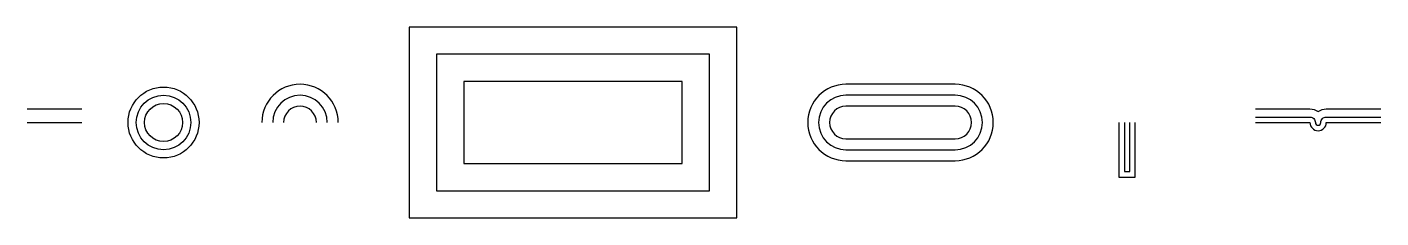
# Model space of a CAD drawing. Header units: millimetres. Extents: x 0 to 1000250, y -35 to 1000025.
# Drawn here: x 0 to 496, y -35 to 35 of the extents above; entities outside this region: 2.
import ezdxf

# ---------------------------------------------------------------- set-up
doc = ezdxf.new("R2010")
doc.units = ezdxf.units.MM

msp = doc.modelspace()

# ---------------------------------------------------------------- linework, layer by layer
for p, q in [((0, 5), (20, 5)), ((0, 0), (20, 0))]:
    msp.add_line(p, q)
for points in [[(1000150, 999975), (1000250, 999975), (1000250, 1000025), (1000150, 1000025)], [(1000160, 999985), (1000240, 999985), (1000240, 1000015), (1000160, 1000015)], [(140, -35), (260, -35), (260, 35), (140, 35)], [(150, -25), (250, -25), (250, 25), (150, 25)], [(160, -15), (240, -15), (240, 15), (160, 15)]]:
    msp.add_lwpolyline(points, close=True)
for points in [[(300, -14), (340, -14, 1), (340, 14), (300, 14, 1)], [(300, -10), (340, -10, 1), (340, 10), (300, 10, 1)], [(300, -6), (340, -6, 1), (340, 6), (300, 6, 1)]]:
    msp.add_lwpolyline(points, format="xyb", close=True)
for points in [[(450, 5), (470, 5, -0.162278), (473, 4, -0.162278), (476, 5), (496, 5)], [(450, 2), (470, 2, -0.414214), (472, 0, 1), (474, 0, -0.414214), (476, 2), (496, 2)], [(450, 0), (470, 0, 1), (476, 0), (496, 0)]]:
    msp.add_lwpolyline(points, format="xyb")
for points in [[(400, 0), (400, -20), (406, -20), (406, 0)], [(402, 0), (402, -18), (404, -18), (404, 0)]]:
    msp.add_lwpolyline(points)
for radius in [13, 10, 7]:
    msp.add_circle((50, 0), radius)
for radius in [14, 10, 6]:
    msp.add_arc((100, 0), radius, 0, 180)

doc.saveas('drawing.dxf')
